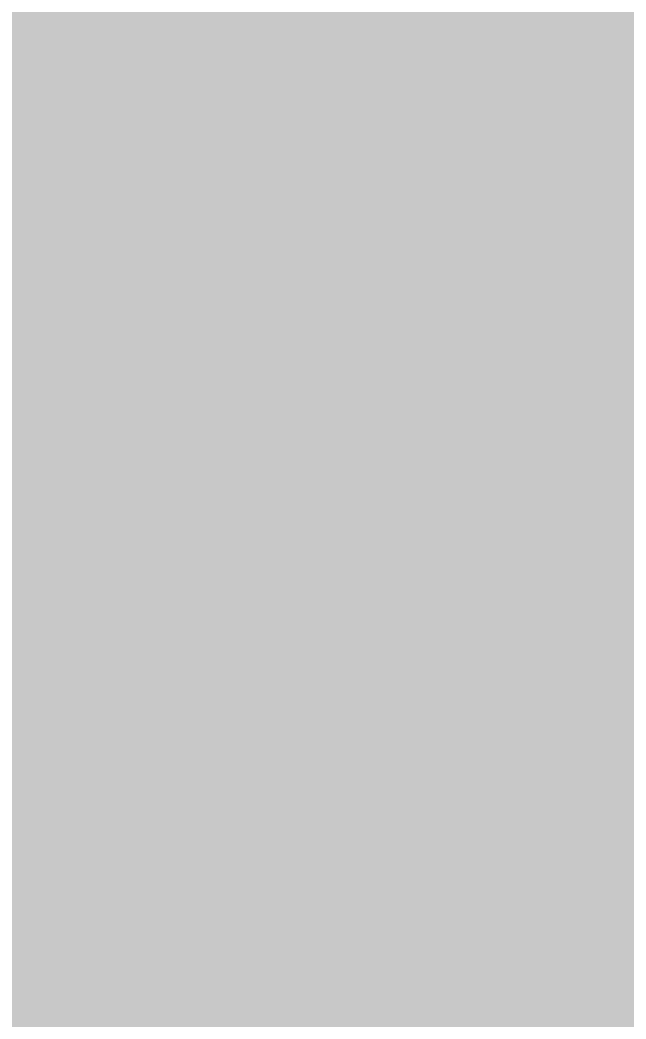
# Model space of a CAD drawing. Extents: x -23 to 289, y -67 to 135.
# Drawn here: x 135.0176 to 135.2622, y 81.0668 to 81.4698 of the extents above; entities that cross this region are included whole.
import ezdxf
from ezdxf.enums import TextEntityAlignment as Align

# ---------------------------------------------------------------- set-up
doc = ezdxf.new("R2010")
doc.units = 0
doc.header["$MEASUREMENT"] = 0
for name, color, linetype in [('ASSEMBLY_PART_NUMBERS_BTM', 191, 'CONTINUOUS'), ('GENERATED_SILKSCREEN_BTM', 255, 'CONTINUOUS'), ('PLANE_SHAPES_LAYER_TOP', 150, 'CONTINUOUS'), ('SILKSCREEN_REF_DES_BTM', 211, 'CONTINUOUS'), ('TRACES_LAYER_TOP', 150, 'CONTINUOUS')]:
    doc.layers.add(name, color=color, linetype=linetype)
doc.styles.add('VERIBEST_GERBER_0', font='txt')

msp = doc.modelspace()

# ---------------------------------------------------------------- linework, layer by layer
at = {"layer": 'GENERATED_SILKSCREEN_BTM', "const_width": 0.15}
for points in [[(135.8112, 81.7796), (135.2624, 81.7796), (135.2584, 81.7788), (135.2552, 81.7772), (135.2536, 81.7756), (135.252, 81.774), (135.2496, 81.7724), (135.14, 81.638), (135.1392, 81.6348), (135.1384, 81.6324), (135.1376, 81.6316), (135.1368, 81.6284), (135.1368, 81.3588), (135.1376, 81.3556), (135.1376, 81.3548), (135.1384, 81.354), (135.1392, 81.3516), (135.14, 81.3484)], [(135.14, 81.3484), (135.2496, 81.214), (135.2536, 81.21), (135.26, 81.2092), (135.264, 81.21), (135.2688, 81.2116), (135.272, 81.214), (135.2752, 81.218), (135.2776, 81.222), (135.2784, 81.226), (135.2784, 81.23), (135.276, 81.2332), (135.1696, 81.3644), (135.1696, 81.6236)]]:
    msp.add_lwpolyline(points, dxfattribs=at)
at = {"layer": 'PLANE_SHAPES_LAYER_TOP'}
msp.add_solid([(130.5, 77.5), (153.5, 77.5), (130.5, 111.5), (153.5, 111.5)], dxfattribs=at)
at = {"layer": 'TRACES_LAYER_TOP', "const_width": 0.25}
msp.add_lwpolyline([(163.02543, 73.675), (158.79174, 73.675), (157.8214, 74.64534), (154.53422, 74.64534), (153.56388, 73.675), (147.24112, 73.675), (144.3785, 76.53761), (139.68609, 76.53761), (134.4987, 81.725), (129.56207, 81.725), (126.86207, 79.025), (121.775, 79.025), (118.652, 82.148), (113.402, 82.148), (111.33704, 84.21296), (107.61228, 84.21296), (106.99933, 83.6), (101.6, 83.6)], dxfattribs=at)

# ---------------------------------------------------------------- texts
at = {"layer": 'ASSEMBLY_PART_NUMBERS_BTM', "style": 'VERIBEST_GERBER_0', "text_generation_flag": 2}
for s, p in [('MMZ1608A182B', (133.96, 101.25)), ('CL10B104KB8SFNC', (133.46, 93.75)), ('ERJ-3EKF4701V', (134.54, 85)), ('ERJ-3EKF3923V', (134.21, 82))]:
    msp.add_text(s, height=2.032, rotation=90, dxfattribs=at).set_placement(p, align=Align.TOP_LEFT)
for p in [(143, 83.29), (143, 81.79)]:
    msp.add_text('ERJ-3EKF4701V', height=2.032, dxfattribs=at).set_placement(p, align=Align.TOP_LEFT)
at = {"layer": 'SILKSCREEN_REF_DES_BTM', "style": 'VERIBEST_GERBER_0', "text_generation_flag": 2}
msp.add_text('R468', height=0.8, rotation=90, dxfattribs=at).set_placement((135.14, 83.4), align=Align.TOP_LEFT)

doc.saveas('drawing.dxf')
